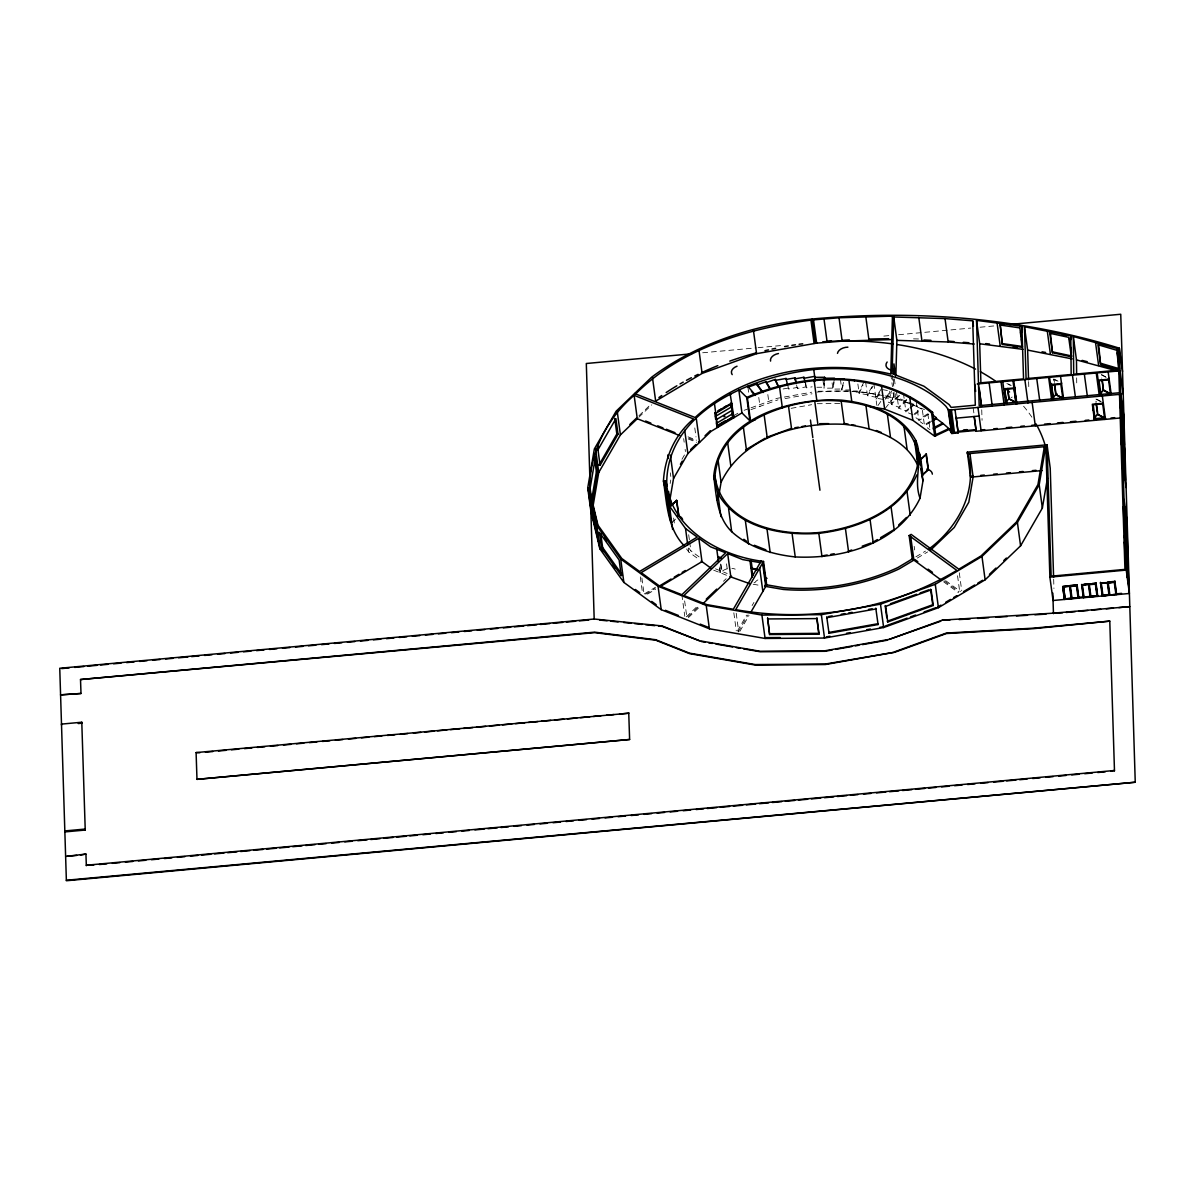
<?xml version="1.0" encoding="UTF-8"?>
<svg xmlns="http://www.w3.org/2000/svg" width="1195" height="1195" viewBox="0 0 1195 1195"><rect width="100%" height="100%" fill="white"/><g stroke="black" fill="none" stroke-linecap="round" stroke-linejoin="round"><path stroke-width="0.75" stroke-dasharray="5 3.75" d="M894.084 392.498L893.935 397.457L910.904 404.194M895.324 393.782L895.234 396.949L917.028 405.583M824.356 380.593L823.893 387.21L816.872 387.27M834.215 379.831L832.81 388.121L824.027 388.196L824.371 383.222M670.156 483.482L670.754 480.002M843.521 382.4L841.728 389.032L832.945 389.107L834.065 382.46M850.631 389.943L841.863 390.018L844.103 381.713M863.626 382.549L858.996 392.348L852.408 391.213M871.991 386.717L867.361 394.753L859.13 393.334L862.984 385.163M681.972 459.298L685.616 452.98L685.138 449.38M881.283 389.032L875.711 397.158L867.495 395.724L873.052 386.09M737.42 631.035L746.591 615.126M752.088 605.596L753.925 602.414M738.137 632.065L748.04 614.872M739.81 631.423L749.026 615.44M879.565 392.722L875.845 398.129L884.076 399.563M875.98 399.115L879.699 393.693M877.966 405.553L881.671 400.131M886.197 396.904L890.454 391.572M885.271 399.205L891.649 391.228M885.271 408.332L892.695 399.01L891.858 392.782M898.386 395.65L891.321 403.357L885.629 401.102M908.633 408.57L905.825 410.96L898.7 408.137L907.752 399.459L907.632 398.488L898.58 407.166L891.455 404.343L899.701 395.336M673.293 521.289L675.519 519.138M638.981 415.726L650.827 404.373M638.787 417.294L651.768 404.851M727.023 568.85A9.47 6.065 -7.7 0 0 722.841 570.807L720.57 572.913L719.405 564.294M686.348 616.829L698.283 605.387M723.483 581.248L726.127 578.709M687.917 616.725L699.702 605.432M688.41 617.636L700.345 606.209M910.052 407.375L914.28 403.805M913.07 414.755L905.959 411.931L908.768 409.541M910.172 408.361L915.818 403.581M914.399 413.754L921.076 408.735M914.534 414.725L921.211 409.706M927.186 414.082L918.716 419.759L915.953 417.742M928.739 414.112L918.85 420.73L916.326 402.043M733.775 415.681L737.883 413.231M930.337 421.208L924.362 424.763L920.225 421.745M930.457 422.179L924.497 425.734L922.286 409.422M644.344 593.915L655.547 587.223M645.718 594.154L655.218 588.478M647.541 594.109L655.547 589.344M915.878 556.81L925.468 551.104M917.342 558.05L927.589 551.941M744.112 410.318L749.355 408.421M751.087 407.794L777.288 398.293L811.674 392.199M750.953 409.646L778.005 399.832M783.113 388.972L788.297 388.046M796.617 385.238L797.379 388.435L806.207 386.866M805.43 383.67L806.341 387.837L812.107 386.821M785.1 398.577L812.047 393.797M791.135 408.332L811.644 404.687M702.675 352.779L756.241 347.85M758.093 347.67L782.098 345.46M883.837 336.094L889.379 335.571M898.64 334.719L970.818 328.072M980.079 327.221L994.882 325.862M818.142 391.258L856.651 390.989L883.284 395.605M817.246 403.701L839.921 403.537M882.478 389.63L887.975 390.586M885.062 395.918L893.935 397.457L892.725 388.465M883.538 397.427L892.695 399.01M754.06 582.652L754.792 582.772A9.47 6.065 -7.7 0 1 758.691 579.47M753.149 584.236L758.003 585.072M912.607 404.866L924.482 409.586M688.051 436.847L696.536 440.208M688.843 438.177L695.759 440.925M688.245 438.968L696.73 442.329M715.476 568.835L727.187 573.495M713.684 570.179L727.217 575.542M1105.659 376.784L1101.566 374.588L1102.029 378.038M1101.193 401.565L1095.725 398.637L1096.188 402.088M1055.319 379.711L1058.053 381.175M1008.49 384.028L1011.224 385.492M1106.167 377.426L1101.297 374.797L1101.775 378.232M1100.341 401.475L1095.471 398.846L1095.934 402.297M1056.933 380.936L1053.691 379.188L1054.154 382.624M1006.862 383.49L1010.119 385.253M927.26 427.75L930.009 429.767M945.618 580.636L960.496 591.495M944.199 580.919L958.853 591.615M943.632 581.816L958.495 592.675M688.783 547.952L690.889 550.895L701.809 558.872M686.542 548.938L688.693 551.926L698.926 559.409M1053.945 378.979L1054.423 382.415M973.133 407.973L974.104 414.411M959.301 572.793L961.736 590.778M957.553 575.781L959.749 591.958M927.843 413.694L929.77 427.974M903.45 393.424L905.959 411.931M896.34 390.601L898.7 408.137M894.368 378.92L895.518 387.449M893.068 379.009L894.218 387.538M892.321 375.364L893.785 386.149M914.175 546.339L914.668 549.939M890.768 374.08L892.471 386.672M889.692 391.243L891.455 404.343M873.874 383.52L876.831 405.344M865.643 382.086L867.495 395.724M857.876 383.998L859.13 393.334M840.414 379.293L841.863 390.018M832.093 382.863L832.945 389.107M822.847 379.427L824.027 388.196M805.415 381.026L806.341 387.837M797.379 388.435L797.259 387.464L788.431 389.032L787.774 384.148M767.832 394.574L768.982 403.103M758.765 397.442L759.975 406.375M747.936 387.24L748.862 394.126M736.21 613.244L738.644 631.229M733.835 612.841L736.269 630.826M726.53 563.861L727.456 570.747M721.123 564.593L722.049 571.479M720.451 564.01L721.421 571.24L719.928 572.659L718.972 565.504M694.788 427.944L695.998 436.937M683.674 438.595L684.167 442.195M688.693 534.718L689.425 540.11M689.664 541.903L690.889 550.895M688.201 548.341L688.693 551.926M670.32 472.861L670.798 476.461M673.636 518.033L674.368 523.425M684.645 600.921L686.841 617.113M681.867 594.722L684.78 616.306M641.894 578.036L644.09 594.229M640.311 576.886L642.507 593.064M1053.661 579.216L1053.945 588.463M1028.611 381.638L1028.85 389.047M981.737 409.81L982.066 420.296M1076.665 377.874L1076.74 385.059M1023.592 406.225A230.306 147.418 -7.7 0 1 1032.331 417.862M913.518 338.857A572.644 366.551 -7.7 0 1 918.821 338.977M816.887 392.094A152.885 97.856 -7.7 0 1 879.714 395.022M886.63 396.516A152.885 97.856 -7.7 0 1 907.513 402.849M909.216 403.507A152.885 97.856 -7.7 0 1 923.78 410.124M731.893 568.402A9.47 6.065 -7.7 0 1 735.224 569.149M1011.089 397.532A9.65 6.184 -7.7 0 1 1012.195 397.069"/><path stroke-width="1.5" d="M635.635 393.917C681.807 347.909 747.801 328.461 810.942 320.081L839.024 317.78L892.456 316.122L890.768 374.08C824.102 358.336 746.487 369.957 695.087 417.503L634.605 393.499M893.726 316.989L892.082 373.557L923.914 386.209L949.129 404.597L951.145 407.42L975.314 405.195L972.7 320.828L945.021 318.587L893.726 316.989L896.877 340.366L895.862 375.693M893.666 373.811L893.965 363.907L895.578 375.842M824.356 380.593L824.595 377.276L814.811 377.336L813.75 369.554C751.461 376.574 664.719 411.543 666.75 486.126M1047.477 477.97L1042.354 508.084L1020.575 545.846L985.128 579.814L938.419 607.672L883.643 627.539L824.52 638.04L765.084 638.459L709.382 628.794L661.223 609.674L623.865 582.413L599.89 548.863L590.898 511.326L587.731 487.948L594.348 448.976L616.127 411.214L651.574 377.247A230.306 147.418 -7.7 0 1 812.197 319.02A572.644 366.551 -7.7 0 1 971.669 318.99C1021.695 323.83 1071.332 333.241 1119.356 348.193L1122.523 371.57M590.225 496.821C586.506 458.596 605.103 419.908 634.127 395.351L693.578 418.952C675.145 434.188 664.793 457.297 663.449 480.973C666.885 503.528 667.437 528.698 684.406 545.936M591.555 500.436L596.395 471.876L594.527 458.029M592.212 503.991L597.664 471.876L595.558 456.281L590.106 488.411L591.749 500.526M593.078 505.918L598.755 472.443L595.603 449.066M666.616 504.35L667.198 500.869M669.812 500.406L673.532 478.463L670.38 455.071M713.699 476.342C719.48 417.667 791.598 397.412 841.459 400.131C870.05 403.103 901.344 413.619 915.788 440.447C923.884 459.373 912.905 478.851 920.03 498.255C898.326 543.874 842.191 559.38 795.243 556.93C772.224 554.45 749.175 547.534 731.698 531.7C716.791 517.106 716.432 495.686 713.699 476.342L717.747 493.236L720.914 516.613M714.983 476.222C718.763 427.974 772.672 405.717 814.736 401.147C854.798 397.517 912.278 410.169 918.567 457.461C914.787 505.694 860.863 527.966 818.814 532.537C778.752 536.167 721.272 523.515 714.983 476.222L715.7 481.615M716.866 499.719L717.463 496.209M718.733 496.134L721.078 482.272L717.911 458.895M769.61 634.53L767.653 618.114L769.61 634.53L818.933 634.172L816.962 617.755M920.03 498.255L923.003 480.719L919.209 452.502L920.822 459.507L926.364 454.145L920.24 459.612M1053.602 577.364L1050.226 468.171L1047.059 444.794L967.338 452.143L967.382 453.786L1044.385 446.691L1044.878 450.276M967.532 452.95C978.302 490.01 958.42 527.354 928.664 549.192M971.834 477.044L971.968 476.207M973.253 476.088L968.816 502.184L954.252 527.458L930.517 550.193M1044.385 446.691L1037.947 484.602L1016.303 522.155L981.05 555.929L958.823 569.193L911.128 534.389L909.141 535.569L912.293 558.946L940.659 579.65M1042.354 508.084L1039.202 484.707L1045.819 445.735L1049.882 577.125L1053.049 600.502L1129.395 593.467L1126.243 570.09L1119.356 348.193M1002.351 344.444L1000.125 324.159L1002.351 344.444L1022.054 347.312L1022.472 346.505L1002.754 343.637M1022.054 347.312L1019.828 327.012M598.59 446.437L596.798 449.544L597.978 449.753L615.918 418.638L618.024 434.218L600.084 465.333L598.904 465.139L616.844 434.009L614.738 418.429M598.755 472.443L620.414 434.905L637.279 418.728L634.127 395.351M680.418 464.257L682.226 461.121M673.532 478.463L687.872 453.607L711.204 431.246L741.946 412.902L738.779 389.525L747.413 398.084L750.579 421.462L755.345 419.744M721.078 482.272C742.513 437.221 797.946 421.91 844.312 424.33C873.007 427.437 907.02 438.326 918.522 467.409M761.155 561.023L733.342 609.241L706.842 604.625L683.913 595.528L727.68 553.599L742.767 559.604L760.229 562.636M666.018 480.734C670.35 528.907 719.883 556.093 763.53 561.441L735.717 609.644C810.494 622.939 891.545 609.584 956.822 570.388L909.141 535.569M750.863 612.243L766.682 584.818L763.53 561.441M717.747 493.236C737.42 528.145 782.053 535.913 818.829 533.358C857.293 528.847 899.895 512.371 916.864 474.878M587.731 487.948L596.723 525.486L620.713 559.036L658.057 586.282L706.215 605.402L761.917 615.081L821.353 614.663L880.476 604.162L935.267 584.295L981.976 556.437L1017.423 522.469L1039.202 484.707M1049.822 333.271L1050.36 332.479L1052.466 352.749L1071.347 356.827L1068.703 337.349L1049.822 333.271L1052.466 352.749M1101.207 363.444L1119.431 368.792L1118.789 369.554L1100.565 364.206L1098.563 343.966M1118.789 369.554L1116.787 349.313M671.112 505.41L676.743 500.421L671.202 505.784L669.783 499.868L670.246 503.319M926.05 454.025L928.142 469.53L922.331 475.117L928.455 469.65L926.364 454.145M629.795 424.524L636.352 418.235M690.665 449.529L695.893 444.525M705.05 435.757L710.278 430.738M706.245 599.158L716.716 589.12M702.989 603.669L731.594 576.259M898.61 525.008L906.482 517.465M989.43 574.317L995.958 568.058M1003.785 560.545L1006.399 558.05M1016.049 402.446L1008.968 398.996L1007.818 388.45M1062.878 398.129L1055.782 394.679L1061.504 397.397M1108.392 378.621L1110.499 394.126L1103.403 390.302L1102.253 379.756M1104.658 418.175L1097.563 414.351L1104.643 417.802L1104.703 419.415L1102.567 402.685M892.067 339.559L842.176 341.158L816.648 343.129L756.584 353.675L702.107 373.423L655.667 401.117L652.5 377.739M720.914 409.213L717.941 410.975L731.265 403.298M723.871 407.435L726.844 405.673M717.568 425.345L724.992 420.924M714.52 404L717.672 427.392L716.88 426.809L733.192 417.085L716.671 426.645L733.073 416.995M745.59 449.903L765.114 438.251M698.821 538.258L641.177 572.644L658.953 585.625L681.867 594.722L725.619 552.792L710.532 546.802L698.821 538.258L701.988 561.635L660.342 586.476M933.31 419.43L936.297 417.653L932.608 414.949M931.951 421.297L936.432 418.623L936.297 417.653M659.984 585.64L671.067 579.022M674.249 577.125L678.999 574.287M682.166 572.405L685.332 570.508M872.589 542.425L877.384 539.572M880.581 537.66L893.352 530.042M912.293 558.946L897.923 567.535A151.586 97.034 -7.7 0 1 783.83 587.791L765.502 584.609M937.761 607.015L940.943 605.133M945.693 602.28L950.458 599.442M953.64 597.545L956.807 595.663M963.558 591.63L974.672 584.997M977.854 583.1L982.619 580.262M731.713 406.808L715.626 416.278L715.163 412.798L715.835 418.026M716.104 419.759L732.191 410.288M725.021 416.248L723.946 416.756M732.654 413.769L716.567 423.239L717.045 426.72M933.161 428.094L942.571 423.105L948.845 428.572L951.817 433.501L958.166 432.919L956.373 418.355M933.28 429.08L942.706 424.076M747.413 398.084C805.535 372.915 881.014 369.718 931.532 412.872L932.638 412.365L935.79 435.742M935.67 434.771L948.845 428.572M869.99 406.569L884.644 409.108L912.831 420.296L934.699 436.25L948.979 429.543M762.933 391.557L763.067 392.528L756.943 383.968L747.936 387.24L747.801 386.254L754.852 394.499M756.943 383.968L757.077 384.939L766.085 381.668L770.431 389.092M769.685 388.584L766.219 382.654L775.241 379.383L778.811 387.075M766.607 437.355L791.269 428.422M601.458 547.922L602.624 547.489L622.401 575.139L621.236 575.557L601.458 547.922L599.352 532.328L619.13 559.977L621.236 575.557M848.241 551.254L851.721 549.984M862.163 546.205L870.856 543.053M890.409 603.744L916.625 594.244M920.12 592.974L928.874 589.807M886.795 617.77L885.166 605.656L885.674 606.358L931.129 589.882L933.235 605.477L887.78 621.953L887.273 621.236L932.727 604.76L933.235 605.477M884.987 626.15L907.124 618.129M910.515 616.889L915.624 615.037M924.138 611.959L936.058 607.643M1009.685 324.487L1120.746 314.255L1135.25 782.232L66.382 880.745L59.75 668.274L594.184 619.025L662.149 625.941L699.404 640.729L760.095 651.275L824.864 650.797L889.289 639.355L942.377 620.115L1053.392 613.154L1129.798 606.612L1118.893 607.613M940.719 621.221L889.289 639.355M894.995 651.678L946.38 633.051L1033.436 628.167L1109.782 621.131L1033.511 628.66L946.455 633.529L895.07 652.156L825.342 664.539L755.24 665.047L689.56 653.635L655.711 640.191L594.647 632.648L80.513 679.537L594.587 632.155L655.637 639.713L689.5 653.142L755.18 664.554L825.267 664.061L895.07 652.156M775.241 379.383L775.361 380.354L786.011 378.471L787.535 384.85M796.109 382.669L794.959 377.874L786.146 379.442L786.011 378.471M794.959 377.874L795.093 378.845L803.906 377.276L805.057 382.071M794.809 427.795L798.365 427.168M801.905 426.54L805.46 425.898M589.045 495.148L590.3 494.924L597.709 525.86L596.454 526.084L589.045 495.148L591.152 510.728L598.561 541.664L599.83 541.44M667.348 491.728L666.078 491.952L669.409 515.822M591.152 510.728L592.421 510.504L598.172 534.568M917.551 456.385L918.806 456.176L917.82 448.887M667.303 500.317L668.722 506.232L669.977 505.903M672.158 522.006L670.903 522.23L667.736 498.853L670.246 498.405L671.231 505.679M823.728 555.6L827.224 554.988M830.734 554.361L834.23 553.733M828.538 616.545L832.168 615.888M841.265 614.275L844.895 613.632M848.525 612.99L852.169 612.348M868.511 609.435L872.156 608.793M875.98 608.942L826.91 617.666L826.731 616.859L829.016 633.245L878.086 624.537L875.786 608.15M826.328 636.89L830.002 636.233M846.538 633.29L850.213 632.648M866.748 629.705L870.423 629.048M879.61 627.42L883.284 626.763M743.604 648.885L760.169 651.753L824.923 651.29L832.093 650.02M835.663 649.378L851.766 646.525M855.351 645.883L858.936 645.255M862.506 644.613L887.556 640.161M691.591 353.81L586.312 363.504L589.807 476.222M1000.439 325.339L1004.144 324.995M1118.102 348.776L1118.759 370.106L1073.707 374.259L1073.319 336.512L1118.102 348.776L1119.073 355.961M977.226 383.983L1118.789 370.928L1119.461 392.737L979.183 405.673L978.496 383.864L981.453 406.27M1003.725 388.898L1014.704 387.897M1050.539 384.596L1061.533 383.58L1061.504 382.758M1098.145 380.204L1109.139 379.188L1109.109 378.367M1016.064 402.834L1013.957 387.329L1014.002 388.569L1004.592 389.436L1006.444 403.208M1053.273 398.891L1051.406 385.119L1060.831 384.252L1062.878 398.518M1108.437 379.861L1099.012 380.727L1101.058 394.619A9.47 6.065 -7.7 0 1 1103.687 390.063L1109.109 393.021M1105.793 394.977L1109.453 394.634M813.75 369.554A151.586 97.034 -7.7 0 1 945.813 406.166L948.651 410.124L1119.506 394.38L1120.238 399.772M1103.299 403.238L1092.32 404.254L1094.5 420.356M1102.597 403.91L1093.186 404.776L1095.277 420.281L1095.292 417.862A9.47 6.065 -7.7 0 1 1097.861 414.112M979.123 416.039L956.164 418.16L956.149 417.339M963.484 429.946L967.069 429.617M958.121 431.276L976.061 429.617L974.328 416.711M1094.441 418.743L1105.435 417.697M1123.001 441.493L1122.224 416.323L1123.494 416.204L1121.388 400.624L1122.284 429.378L1124.39 444.973L1123.494 416.204M954.476 432.441L976.091 430.439M981.095 429.991L984.71 429.647M993.732 428.826L997.347 428.482M1006.384 427.661L1011.792 427.153M1020.829 426.316L1024.444 425.988M1031.673 425.33L1035.273 424.987M1044.535 424.135L1050.076 423.627M1057.47 422.94L1063.027 422.433M1070.421 421.745L1075.978 421.237M1085.224 420.386L1088.914 420.042M1110.991 418.011L1114.681 417.667M974.119 416.502L976.121 431.261L1120.955 417.921M1121.478 432.963L1121 429.498L1122.284 429.378M1124.151 478.612L1123.315 451.65L1124.585 451.546L1122.478 435.951L1123.375 464.706L1125.481 480.3L1124.585 451.546M980.647 475.401L984.336 475.072M993.568 474.221L997.257 473.877M1006.504 473.026L1010.193 472.682M1019.425 471.831L1023.114 471.487M1032.361 470.636L1036.05 470.307M1042.1 470.561L970.549 477.163L967.338 452.143M1122.807 470.023L1122.105 464.825L1123.375 464.706M1123.897 522.902L1123.405 506.725L1124.674 506.605L1126.78 522.2L1127.677 550.955L1125.57 535.375L1124.674 506.605M1126.063 540.289L1125.511 522.32L1126.78 522.2M1125.57 535.375L1124.286 535.494L1124.988 540.678M1125.107 561.829L1124.495 542.052L1125.765 541.947L1127.871 557.527L1128.767 586.282L1126.661 570.702L1125.765 541.947M1127.214 577.424L1126.601 557.647L1127.871 557.527M1049.882 577.125L1126.243 570.09M61.677 668.588L69.101 667.9M74.658 667.393L83.934 666.541M87.653 666.198L96.929 665.346M100.634 665.003L108.058 664.315M113.63 663.808L121.053 663.12M126.625 662.598L134.049 661.925M139.606 661.403L147.03 660.715M152.601 660.208L160.025 659.52M165.582 659.013L173.006 658.326M178.578 657.818L187.854 656.966M191.573 656.623L198.997 655.935M204.554 655.428L211.978 654.74M217.55 654.218L224.974 653.545M230.53 653.023L237.954 652.336M243.526 651.828L250.95 651.141M256.522 650.633L263.946 649.946M269.502 649.438L276.926 648.751M282.498 648.243L289.922 647.556M295.479 647.048L302.903 646.361M308.474 645.838L315.898 645.166M321.47 644.643L328.894 643.971M334.451 643.448L341.875 642.761M347.446 642.253L354.87 641.566M360.427 641.058L367.851 640.371M373.423 639.863L380.846 639.176M386.418 638.668L393.842 637.981M399.399 637.458L406.823 636.786M412.394 636.263L419.818 635.591M425.375 635.068L432.799 634.381M438.371 633.873L445.795 633.186M451.366 632.678L458.79 631.991M464.347 631.483L471.771 630.796M477.343 630.288L484.767 629.601M490.323 629.078L497.747 628.406M503.319 627.883L510.743 627.211M514.447 626.867L523.739 626.001M527.443 625.657L536.719 624.806M540.439 624.462L549.715 623.611M553.419 623.267L562.696 622.416M566.415 622.072L575.691 621.221M579.396 620.877L588.687 620.026M1069.898 585.535L1077.113 584.878L1078.861 598.127L1078.831 597.306L1083.312 596.888L1083.342 597.709L1081.594 584.46M1085.209 584.131L1088.809 583.802M1092.409 583.459L1096.024 583.13L1097.772 596.38L1097.742 595.558M1107.72 582.055L1114.92 581.382M1071.661 585.625C1090.99 584.489 1050.704 588.089 1066.493 586.103M1083.671 584.519L1092.29 583.728M1109.468 582.144C1128.812 580.994 1088.511 584.594 1104.299 582.622M1064.416 598.635L1064.431 599.457L1062.699 586.625L1077.128 585.296M1081.609 584.893L1096.039 583.563L1096.009 582.742M1114.92 580.994L1114.935 581.816L1100.52 583.145L1100.49 582.323M1063.057 586.85L1076.844 585.475M1081.953 584.669L1095.755 583.743M1100.864 583.354L1114.666 581.995M1081.968 585.191L1095.74 583.399L1097.428 596.275M1095.934 595.722L1084.014 597.082L1082.431 585.311M1102.223 595.155L1109.438 594.483M1118.281 593.676L1121.552 593.362M1078.846 597.694L1064.431 599.024L1062.938 588.03M1083.327 597.291L1097.757 595.961M1116.653 594.214L1102.253 595.976L1100.505 582.712M1064.73 599.203L1078.532 597.844M1083.641 597.47L1097.443 596.096M1102.552 595.722L1116.339 594.363M81.006 693.473L60.572 694.863L81.006 693.473L80.513 679.537M1053.392 613.154L1062.549 612.811M1066.179 612.467L1075.276 611.631M1078.906 611.302L1087.988 610.466M1091.632 610.122L1100.714 609.286M1106.167 608.793L1113.441 608.121M78.213 723.543L81.917 723.199L81.783 722.228L61.438 724.11L61.557 725.081M628.734 712.713L629.616 739.481L196.981 779.349L196.099 752.581L628.794 713.206L619.518 714.057M199.879 752.731L196.099 752.581M205.45 752.208L212.874 751.535M218.446 751.013L225.87 750.326M231.442 749.818L238.866 749.131M244.437 748.623L251.861 747.936M257.433 747.428L264.857 746.741M270.428 746.233L277.867 745.546M283.439 745.023L290.863 744.351M296.435 743.828L303.859 743.141M309.43 742.633L316.854 741.946M322.426 741.438L329.85 740.751M335.422 740.243L342.846 739.556M348.417 739.033L355.841 738.361M361.413 737.838L368.852 737.151M374.408 736.643L381.847 735.956M387.419 735.448L394.843 734.761M400.415 734.253L407.839 733.566M413.41 733.043L420.834 732.371M424.554 732.027L433.83 731.161M437.549 730.817L446.825 729.966M450.545 729.622L459.821 728.771M463.54 728.427L472.832 727.576M476.536 727.232L485.827 726.381M489.532 726.037L498.823 725.171M502.527 724.842L511.818 723.976M515.538 723.632L524.814 722.781M528.534 722.437L537.81 721.586M541.529 721.242L550.805 720.391M554.525 720.047L563.816 719.181M567.52 718.852L576.812 717.986M580.516 717.642L589.807 716.791M593.512 716.447L600.951 715.76M606.522 715.252L613.946 714.565M85.233 830.047L64.874 831.914L64.739 830.943L85.099 829.061L85.233 830.047L81.783 722.228M80.438 855.067L85.935 854.066L65.635 856.427M67.488 856.262L76.734 855.411M1110.767 771.313L1114.412 770.491L86.279 865.24L93.778 865.046M99.349 864.523L106.788 863.851M112.375 863.328L119.814 862.641M125.385 862.133L132.824 861.446M138.396 860.938L145.835 860.251M151.406 859.728L158.845 859.041M164.432 858.533L171.871 857.846M177.443 857.338L184.881 856.651M190.453 856.128L197.892 855.441M201.611 855.112L210.903 854.246M214.622 853.902L223.928 853.051M227.648 852.707L236.939 851.856M240.658 851.512L249.949 850.646M253.669 850.302L262.96 849.451M266.679 849.107L275.985 848.256M279.705 847.912L288.996 847.046M292.715 846.702L302.006 845.851M305.726 845.507L315.017 844.656M318.736 844.312L326.175 843.625M331.762 843.117L339.186 842.43M344.772 841.907L352.211 841.22M357.783 840.712L367.074 839.861M370.794 839.517L380.1 838.651M383.819 838.307L393.11 837.456M396.83 837.112L406.121 836.261M409.84 835.917L417.279 835.23M422.851 834.722L430.29 834.035M435.876 833.512L443.315 832.825M448.887 832.317L456.326 831.63M461.897 831.122L469.336 830.435M474.908 829.913L484.214 829.061M487.933 828.718L497.225 827.866M500.944 827.523L508.383 826.835M513.955 826.313L521.393 825.64M526.98 825.118L534.404 824.43M539.991 823.923L547.429 823.236M553.001 822.728L560.44 822.041M566.012 821.518L573.451 820.831M579.037 820.323L586.461 819.636M592.048 819.128L599.487 818.441M605.058 817.918L612.497 817.246M618.069 816.723L625.508 816.036M631.094 815.528L638.518 814.841M644.105 814.333L651.544 813.646M657.116 813.123L664.554 812.436M670.126 811.928L677.565 811.241M683.152 810.733L690.59 810.046M696.162 809.523L703.601 808.836M707.32 808.507L716.612 807.641M720.331 807.297L729.622 806.446M733.342 806.102L742.648 805.251M746.367 804.907L755.658 804.041M759.378 803.697L768.669 802.846M772.388 802.502L781.679 801.651M785.399 801.307L794.705 800.441M798.424 800.097L807.715 799.246M811.435 798.902L820.726 798.051M824.445 797.707L833.737 796.856M837.456 796.512L846.762 795.646M850.481 795.302L857.905 794.615M863.492 794.107L870.931 793.42M876.503 792.912L885.794 792.046M889.513 791.702L898.819 790.851M902.539 790.507L911.83 789.656M915.549 789.312L924.84 788.446M928.56 788.117L935.999 787.43M941.57 786.907L949.009 786.22M954.596 785.712L962.035 785.025M967.606 784.518L975.045 783.83M980.617 783.308L988.056 782.62M993.628 782.113L1002.934 781.261M1006.653 780.918L1015.944 780.051M1019.664 779.708L1027.102 779.035M1032.674 778.513L1040.113 777.826M1045.7 777.318L1053.124 776.63M1058.71 776.123L1066.149 775.435M1071.721 774.913L1079.16 774.226M1084.731 773.718L1092.17 773.031M1097.757 772.523L1105.181 771.836M66.322 880.252L1135.25 782.232M1034.93 614.813L1046.043 614.111M949.831 620.145L942.377 620.115M959.092 619.563L970.191 618.876M977.585 618.412L988.683 617.71M996.077 617.247L1007.176 616.56M1016.437 615.978L1027.536 615.276M844.417 379.084L834.633 379.144L834.498 378.173L824.714 378.247L824.595 377.276M849.436 380.01L854.32 379.98L854.455 380.951M819.65 423.687L828.568 423.627M596.395 471.876L597.664 471.876M767.504 618.95L816.827 618.592L818.933 634.172M769.759 633.708L819.068 633.35M765.383 637.637L780.171 637.533M896.877 340.366L948.173 341.979L974.164 344.026M923.899 339.992L930.92 340.321M948.457 341.143L954.028 341.576M963.334 342.308L968.906 342.741M599.756 620.071L607.105 620.817M610.779 621.191L618.129 621.938M623.641 622.49L630.99 623.237M634.664 623.626L641.999 624.373M645.673 624.746L654.86 625.672M658.535 626.046L662.209 626.419L699.404 640.729M1021.904 326.28L1023.547 378.89L978.481 383.042L976.539 320.379L1021.904 326.28L1022.397 329.88M985.785 343.592L989.55 344.011M976.539 320.379L979.691 343.772L1022.965 349.358M999.707 324.965L1019.425 327.833M1013.285 347.073L1016.9 347.596M844.611 423.508L848.196 424.135M851.781 424.748L855.366 425.375M616.844 434.009L618.024 434.218M761.872 562.038L763.067 562.233L766.219 585.625L765.039 585.416M750.968 568.133L757.794 569.313M757.047 569.776L751.789 568.85L752.716 575.751M749.549 583.608L729.816 576.573M764.576 586.222L783.218 589.449A154.17 98.692 -7.7 0 0 899.252 568.85L913.891 560.111L910.724 536.734M701.316 641.536L704.99 642.163M708.665 642.805L712.339 643.448M716.029 644.09L732.58 646.958M736.254 647.6L739.929 648.243M1070.765 335.9L1071.168 374.498L1026.087 378.651L1024.474 326.728L1070.765 335.9L1071.243 339.499M1042.01 351.808L1045.64 352.45M1024.474 326.728L1027.64 350.105L1072.109 358.888M1062.37 335.078L1065.806 335.81M1052.989 351.957L1071.87 356.035M1082.177 360.412L1087.286 361.712M1073.319 336.512L1076.471 359.889L1117.773 371.122M1116.16 350.075L1097.936 344.728L1100.565 364.206M1101.028 365.267L1113.561 368.941M876.353 430.514L881.357 432.5M645.644 421.028L650.827 423.09M657.743 425.838L662.926 427.9M666.392 429.259L675.026 432.695M698.507 442.016L699.538 442.419L696.371 419.042M637.279 418.728L679.746 435.592M754.329 545.264L765.861 549.849M717.762 556.556L720.704 557.721M718.464 557.408L721.511 558.603M665.376 610.301L678.476 615.5M700.18 624.119L708.366 627.36M1009.222 398.786L1014.689 401.714M932.638 412.365C881.626 368.792 805.415 372.018 746.755 397.427L749.907 420.804M936.432 418.623L942.571 423.105M730.817 394.275L730.13 393.767L733.969 417.667L732.401 416.487L731.908 412.902M731.385 403.088L732.087 403.596L715.775 413.321L714.983 412.738M914.877 559.514L917.82 561.665M928.067 569.149L932.473 572.36M743.858 539.274L746.621 541.29M663.449 480.973L669.469 506.097L685.527 528.548L697.238 537.093L639.579 571.479L621.803 558.513L597.948 525.158L589.015 487.829M701.196 561.053L710.771 568.043M635.337 589.464L639.773 592.705M651.738 601.429L656.189 604.67M741.946 412.902L750.579 421.462M751.446 391.348L754.971 395.47M950.085 429.02L951.788 431.41M757.077 384.939L761.155 390.645M604.685 537.735L606.761 540.633M601.115 548.535L603.281 551.567M613.035 565.22L615.216 568.252M775.361 380.354L778.229 386.508M970.489 475.52L970.684 476.327M922.913 475.012L920.852 459.403M918.343 459.955L916.729 452.95L918.417 465.467M921.808 475.729L923.003 480.719M878.086 624.537L877.892 623.73L828.837 632.454L829.016 633.245M795.093 378.845L796.243 383.64M664.734 480.853L668.991 498.629M667.064 499.226L668.767 506.127M592.182 511.206L594.303 520.094M1120.059 370.808L1123.225 394.201M1117.265 352.854L1117.982 358.171M1118.699 363.474L1119.177 367.014M1118.759 370.106L1119.252 373.706M1120.761 393.439L1123.912 416.816M1120.581 404.209L1120.118 400.743L1120.342 407.928M1121.522 411.125L1122.224 416.323M1121.851 428.766L1125.018 452.158M1123.315 451.65L1121.209 436.07L1121.493 445.063M1122.956 464.108L1126.108 487.485M1108.153 371.914L1111.081 393.499M1124.047 499.435L1127.199 522.812M1123.405 506.725L1125.511 522.32M1125.137 534.762L1128.304 558.14M1124.495 542.052L1126.601 557.647M1101.999 379.965L1103.403 390.302M1095.471 342.128L1098.623 365.521M1102.328 395.963L1105.48 419.34L1105.45 418.519L1094.471 419.535L1093.963 415.143M1097.174 372.93L1100.087 394.514M1096.248 373.004L1099.176 394.589M1096.651 405.523L1097.593 412.424M1096.173 404.015L1097.563 414.351M1092.753 406.195L1093.261 410.587M1114.935 581.816L1116.668 594.647L1116.653 593.825M1114.636 581.771L1116.324 594.154M1084.343 374.11L1087.271 395.694M1107.392 583.011L1108.99 594.781M1069.48 338.334L1070.197 343.637M1070.675 347.177L1071.392 352.495M1101.342 583.578L1102.925 595.334M1100.849 582.936L1102.537 595.424M1072.453 375.2L1075.366 396.785M1095.74 583.832L1097.428 595.887M1060.548 376.305L1063.46 397.89M1081.953 584.788L1083.641 597.156M1047.253 330.821L1050.405 354.198M1054.886 385.865L1055.812 392.752M1054.393 384.342L1055.782 394.679M1049.554 377.306L1052.69 399.877M1048.642 377.396L1051.555 398.981M1076.829 585.147L1078.517 597.634M1078.069 597.739L1076.471 585.864L1070.421 586.536L1072.005 598.292M1036.737 378.501L1039.665 400.071M1065.103 598.755L1063.52 586.939L1065.118 598.814L1071.168 598.262L1069.585 586.506M1063.042 586.416L1064.73 598.904M1032.136 402.431L1035.303 425.808M1021.561 326.235L1022.293 331.627M1020.56 332.329L1021.038 335.87M1021.516 339.41L1022.233 344.728M1024.847 379.592L1027.999 402.969M1014.674 387.075L1015.167 390.645M1015.884 396.023L1016.377 399.593M1013.718 380.622L1016.885 404M1012.942 380.682L1013.928 387.972M1014.002 388.569L1016.094 404.074M1007.564 388.659L1008.968 398.996M997.048 322.665L1000.2 346.057M1004.771 389.54L1006.623 403.312M1004.397 392.662L1004.875 396.232M1002.739 381.623L1005.652 403.223M1001.037 381.788L1004.203 405.165M1017.423 522.469L1020.575 545.846M989.131 382.878L992.298 406.255M972.7 320.828L973.432 326.22M979.213 388.435L981.633 406.419M977.958 407.42L981.125 430.812M974.672 384.207L975.643 391.407M969.952 453.547L973.103 476.924M981.976 556.437L985.128 579.814M945.021 318.587L948.173 341.979M954.999 409.541L958.166 432.919M951.414 409.87L954.566 433.247M950.04 410.005L953.192 433.382M948.651 410.124L951.817 433.501M948.098 409.347L951.474 433.023M918.761 317.362L921.928 340.754M931.532 412.872L934.699 436.25M919.403 453.592L920.105 458.76M919.627 459.627L920.359 464.989M920.837 468.559L921.569 473.937M915.788 440.447L916.52 445.84M935.267 584.295L938.419 607.672M909.679 396.919L912.831 420.296M916.923 454.04L918.328 464.377M914.578 440.776L917.73 464.153M930.621 589.18L932.727 604.76M892.456 316.122L893.188 321.515M903.913 425.868L907.08 449.245M893.367 369.106L894.054 374.214M907.065 491.877L910.231 515.254M887.317 413.754L890.469 437.131M881.477 385.731L884.644 409.108M865.792 316.541L868.944 339.918M891.111 507.158L894.278 530.535M865.912 405.254L869.064 428.632M885.674 606.358L887.78 621.953M870.094 519.691L873.261 543.083M880.476 604.162L883.643 627.539M848.883 380.07L851.796 401.639M839.024 317.78L842.176 341.158M841.146 400.952L844.312 424.33M823.997 318.931L827.164 342.323M845.448 528.638L848.599 552.015M813.481 319.737L816.648 343.129M815.378 343.294L812.197 319.02M810.942 320.081L814.109 343.458M814.094 380.309L816.768 400.101M814.736 401.147L817.903 424.524M810.449 420.072L812.824 437.609M813.078 439.566L819.934 490.219M803.906 377.276L804.041 378.262L814.676 376.365L814.826 381.339M818.829 533.358L821.996 556.736M821.353 614.663L824.52 638.04M788.461 405.807L791.613 429.184M779.484 386.463L782.396 408.048M792.091 533.553L795.243 556.93M766.085 381.668L766.219 382.654M753.418 330.283L756.584 353.675M764.113 414.635L767.265 438.012M767.026 529.191L770.192 552.568M762.604 563.039L765.756 586.416M743.35 427.018L746.516 450.395M759.691 568.088L762.858 591.465M761.917 615.081L765.084 638.459M731.176 402.939L733.132 417.249M730.698 403.91L731.191 407.495M751.177 561.053L752.163 568.327M745.351 520.587L748.518 543.964M749.997 560.858L752.178 577.08M727.591 442.12L730.757 465.497M728.547 508.323L731.698 531.7M716.313 421.506L716.88 426.809M715.252 416.099L715.73 419.624M727.68 553.599L730.832 576.991M698.941 350.03L702.107 373.423M716.776 549.282L718.479 561.919M684.705 430.23L687.872 453.607M706.215 605.402L709.382 628.794M685.527 528.548L687.722 544.741M676.743 500.421L678.835 515.926L676.43 500.302M667.885 454.877L668.363 458.477M668.602 491.503L669.334 496.956M666.033 480.674L666.765 486.066M669.469 506.097L672.636 529.475M668.722 506.232L670.813 521.737M658.057 586.282L661.223 609.674M617.247 411.528L620.414 434.905M620.713 559.036L623.865 582.413M597.978 449.753L600.084 465.333M629.616 739.481L196.981 779.349M600.756 533.642L602.624 547.489M596.723 525.486L599.89 548.863M596.454 526.084L598.561 541.664M590.3 494.924L592.421 510.504M594.184 619.025L590.599 502.094M1126.945 555.526L1127.064 559.26M1126.287 547.474L1126.407 551.074M1120.731 420.52L1121 429.498M1121.881 457.64L1122.105 464.825M1119.506 394.38L1124.943 569.388L1051.137 576.184L1047.059 444.794M1115.876 594.139L1114.293 582.383L1108.228 582.936L1109.811 594.692M1109.438 594.931L1107.765 582.772M1109.782 621.131L1114.487 770.969M1096.965 595.887L1095.382 584.131L1089.317 584.684L1090.916 596.439M1090.527 596.678L1088.869 584.519M1090.079 596.41L1088.496 584.758M1071.631 598.426L1069.958 586.267M1051.406 385.119L1051.361 383.505L1053.452 399.01A9.47 6.065 -7.7 0 1 1056.992 393.842M1052.825 593.108L1053.452 613.647M1027.64 350.105L1028.551 379.771M979.691 343.772L980.916 382.983M976.061 429.617L976.121 431.261M814.811 377.336L814.915 380.652M590.031 483.616L590.375 494.7M85.935 854.066L86.339 865.733M1076.471 359.889L1076.635 374.274M732.191 374.618A9.47 6.065 -7.7 0 1 737.031 366.208M770.566 361.084A9.47 6.065 -7.7 0 1 778.468 353.526M837.486 353.361A9.47 6.065 -7.7 0 1 847.897 347.162M890.843 370.017A9.47 6.065 -7.7 0 1 887.138 362.025M658.908 397.547A230.306 147.418 -7.7 0 1 661.776 395.53M666.168 392.543A230.306 147.418 -7.7 0 1 676.863 385.791M680.03 383.939A230.306 147.418 -7.7 0 1 683.226 382.116M686.468 380.324A230.306 147.418 -7.7 0 1 691.397 377.71M694.728 376.022A230.306 147.418 -7.7 0 1 698.074 374.364M701.45 372.765A230.306 147.418 -7.7 0 1 717.807 365.64M729.772 361.114A230.306 147.418 -7.7 0 1 756.226 352.898M764.949 350.703A230.306 147.418 -7.7 0 1 768.475 349.866M772.03 349.074A230.306 147.418 -7.7 0 1 775.6 348.328M784.592 346.58A230.306 147.418 -7.7 0 1 788.207 345.952M791.837 345.355A230.306 147.418 -7.7 0 1 795.452 344.787M799.082 344.279A230.306 147.418 -7.7 0 1 802.711 343.787M822.787 341.8A230.306 147.418 -7.7 0 1 893.307 343.996M896.967 344.533A230.306 147.418 -7.7 0 1 975.568 369.135M980.348 371.705A230.306 147.418 -7.7 0 1 995.032 380.772M1005.428 388.554A230.306 147.418 -7.7 0 1 1009.566 392.035M1036.02 423.896A230.306 147.418 -7.7 0 1 1045.222 445.511M826.089 341.471A572.644 366.551 -7.7 0 1 831.466 341.068M842.206 340.336A572.644 366.551 -7.7 0 1 849.376 339.918M869.049 339.096A572.644 366.551 -7.7 0 1 888.662 338.708M765.831 578.201A9.47 6.065 -7.7 0 1 766.996 578.35M677.849 515.598A9.47 6.065 -7.7 0 1 682.614 519.631M1006.459 403.342A9.65 6.184 -7.7 0 1 1009.133 398.697M926.722 469.142A9.47 6.065 -7.7 0 1 932.339 474.146"/></g></svg>
